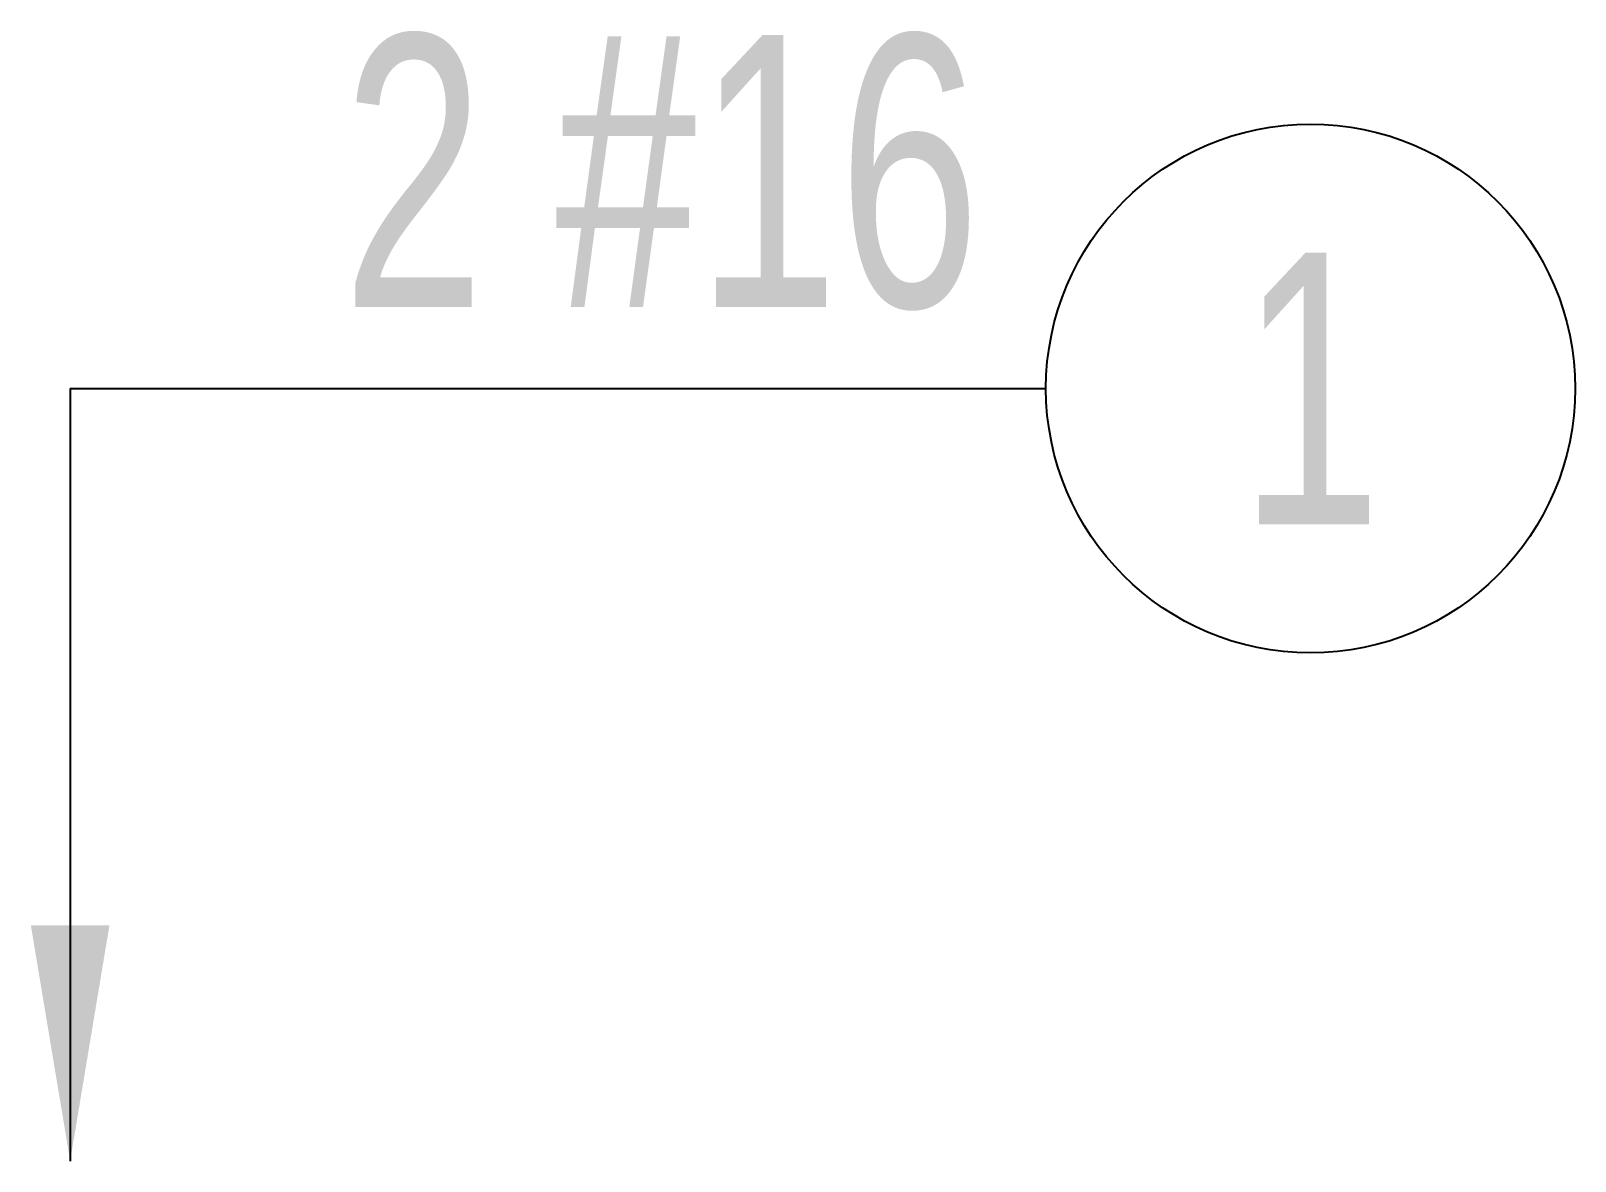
# Model space of a CAD drawing. Header units: centimetres. Extents: x 13197.7 to 13208, y 12583.1 to 12590.6.
import ezdxf
from ezdxf.enums import TextEntityAlignment as Align

# ---------------------------------------------------------------- set-up
doc = ezdxf.new("R2010")
doc.units = ezdxf.units.CM
doc.header["$LTSCALE"] = 15
doc.header["$MEASUREMENT"] = 0
doc.layers.add('1', color=1, linetype='Continuous')
doc.styles.add('2', font='vn_vni.shx', dxfattribs={"width": 0.7, "height": 9})

# ---------------------------------------------------------------- blocks, each defined once
blk = doc.blocks.new('MT')
at = {"layer": '1'}
blk.add_solid([(1.56, 0.26), (1.56, -0.26), (0, 0)], dxfattribs=at)

msp = doc.modelspace()

# ---------------------------------------------------------------- linework, layer by layer
at = {"layer": '1'}
for q in [(13204.451, 12588.253), (13197.996, 12583.14)]:
    msp.add_line((13197.996, 12588.253), q, dxfattribs=at)
msp.add_circle((13206.201, 12588.253), 1.75, dxfattribs=at)

# ---------------------------------------------------------------- block references
at = {"layer": '1', "rotation": 90}
msp.add_blockref('MT', (13197.996, 12583.14), dxfattribs=at)

# ---------------------------------------------------------------- texts
at = {"layer": '1', "style": '2', "width": 0.7}
msp.add_text('2 #16', height=1.8, dxfattribs=at).set_placement((13204.015, 12588.253), align=Align.BOTTOM_RIGHT)
msp.add_text('1', height=1.8, dxfattribs=at).set_placement((13206.201, 12588.253), align=Align.MIDDLE)

doc.saveas('drawing.dxf')
